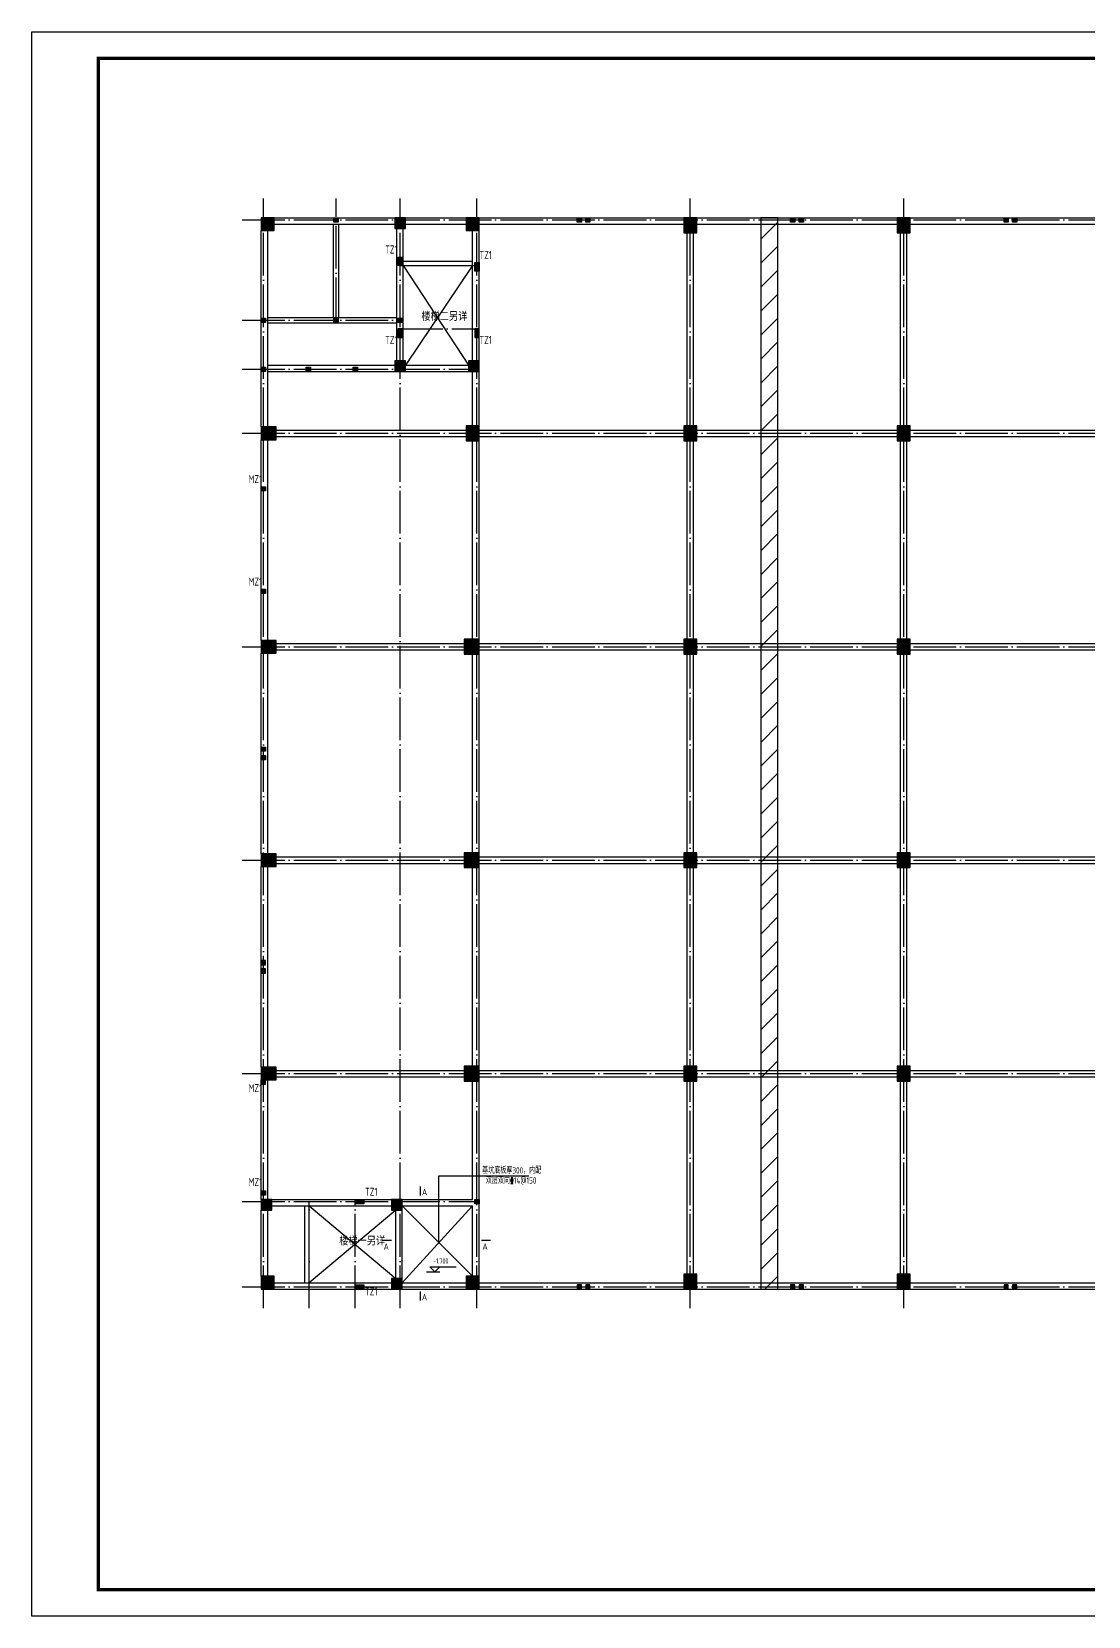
# Model space of a CAD drawing. Extents: x -2331248 to -1198620, y -977263 to -545844.
# Drawn here: x -1944128 to -1894620, y -765858 to -691608 of the extents above; entities that cross this region are included whole.
import ezdxf
from ezdxf.enums import TextEntityAlignment as Align

# ---------------------------------------------------------------- set-up
doc = ezdxf.new("R2010")
doc.units = 0
doc.header["$LTSCALE"] = 1000
doc.header["$MEASUREMENT"] = 0
doc.linetypes.add('DOTE', pattern=[2.42, 2, -0.2, 0.02, -0.2])
doc.layers.get('0').update_dxf_attribs({"linetype": 'CONTINUOUS'})
for name, color, linetype in [('DOTE', 1, 'DOTE'), ('PUB_TITLE', 4, 'CONTINUOUS'), ('TEXT', 7, 'CONTINUOUS'), ('构造柱', 6, 'CONTINUOUS'), ('构造柱名称', 211, 'CONTINUOUS'), ('柱涂实', 54, 'CONTINUOUS'), ('梁', 4, 'CONTINUOUS'), ('零厚板', 7, 'CONTINUOUS')]:
    doc.layers.add(name, color=color, linetype=linetype)
doc.layers.add('S_Cl', color=2, linetype='CONTINUOUS', lineweight=9)
doc.styles.add('STYLE2', font='tssdeng.shx', dxfattribs={"width": 0.8, "bigfont": 'tssdchn.shx'})
doc.styles.add('TSSD_NORM', font='Tssdeng.shx', dxfattribs={"width": 0.7, "bigfont": 'hztxt.shx'})
doc.styles.add('TSSD_REIN', font='Tssdeng.shx', dxfattribs={"width": 0.7, "bigfont": 'hztxt.shx'})

msp = doc.modelspace()

# ---------------------------------------------------------------- hatches: boundary and pattern name
h = msp.add_hatch()
h.set_pattern_fill('ANSI31', color=256, scale=500, style=0)
h.set_pattern_definition([(45, (-122468.5, -63308), (-561.266, 561.266), [])])
h.paths.add_polyline_path([(-1909168.5, -700327.1), (-1909968.5, -700327.1), (-1909968.5, -750527.1), (-1909168.5, -750527.1)])
at = {"layer": '柱涂实'}
for points in [[(-1932768.5, -700927.1), (-1932768.5, -700327.1), (-1933368.5, -700327.1), (-1933368.5, -700927.1)], [(-1926618.5, -700827.1), (-1926618.5, -700327.1), (-1927118.5, -700327.1), (-1927118.5, -700827.1)], [(-1923168.5, -700927.1), (-1923168.5, -700327.1), (-1923768.5, -700327.1), (-1923768.5, -700927.1)], [(-1912968.5, -701027.1), (-1912968.5, -700327.1), (-1913568.5, -700327.1), (-1913568.5, -701027.1)], [(-1902968.5, -701027.1), (-1902968.5, -700327.1), (-1903568.5, -700327.1), (-1903568.5, -701027.1)], [(-1926618.5, -707527.1), (-1926618.5, -707027.1), (-1927118.5, -707027.1), (-1927118.5, -707527.1)], [(-1923168.5, -707527.1), (-1923168.5, -707027.1), (-1923668.5, -707027.1), (-1923668.5, -707527.1)], [(-1932668.5, -710727.1), (-1932668.5, -710127.1), (-1933368.5, -710127.1), (-1933368.5, -710727.1)], [(-1923168.5, -710777.1), (-1923168.5, -710077.1), (-1923768.5, -710077.1), (-1923768.5, -710777.1)], [(-1912968.5, -710777.1), (-1912968.5, -710077.1), (-1913568.5, -710077.1), (-1913568.5, -710777.1)], [(-1902968.5, -710777.1), (-1902968.5, -710077.1), (-1903568.5, -710077.1), (-1903568.5, -710777.1)], [(-1932668.5, -720727.1), (-1932668.5, -720127.1), (-1933368.5, -720127.1), (-1933368.5, -720727.1)], [(-1923168.5, -720777.1), (-1923168.5, -720077.1), (-1923868.5, -720077.1), (-1923868.5, -720777.1)], [(-1912968.5, -720777.1), (-1912968.5, -720077.1), (-1913568.5, -720077.1), (-1913568.5, -720777.1)], [(-1902968.5, -720777.1), (-1902968.5, -720077.1), (-1903568.5, -720077.1), (-1903568.5, -720777.1)], [(-1932668.5, -730727.1), (-1932668.5, -730127.1), (-1933368.5, -730127.1), (-1933368.5, -730727.1)], [(-1923168.5, -730777.1), (-1923168.5, -730077.1), (-1923868.5, -730077.1), (-1923868.5, -730777.1)], [(-1912968.5, -730777.1), (-1912968.5, -730077.1), (-1913568.5, -730077.1), (-1913568.5, -730777.1)], [(-1902968.5, -730777.1), (-1902968.5, -730077.1), (-1903568.5, -730077.1), (-1903568.5, -730777.1)], [(-1932668.5, -740727.1), (-1932668.5, -740127.1), (-1933368.5, -740127.1), (-1933368.5, -740727.1)], [(-1923168.5, -740777.1), (-1923168.5, -740077.1), (-1923868.5, -740077.1), (-1923868.5, -740777.1)], [(-1912968.5, -740777.1), (-1912968.5, -740077.1), (-1913568.5, -740077.1), (-1913568.5, -740777.1)], [(-1902968.5, -740777.1), (-1902968.5, -740077.1), (-1903568.5, -740077.1), (-1903568.5, -740777.1)], [(-1932868.5, -746827.1), (-1932868.5, -746327.1), (-1933368.5, -746327.1), (-1933368.5, -746827.1)], [(-1926768.5, -746827.1), (-1926768.5, -746327.1), (-1927268.5, -746327.1), (-1927268.5, -746827.1)], [(-1912968.5, -750527.1), (-1912968.5, -749827.1), (-1913568.5, -749827.1), (-1913568.5, -750527.1)], [(-1902968.5, -750527.1), (-1902968.5, -749827.1), (-1903568.5, -749827.1), (-1903568.5, -750527.1)], [(-1932768.5, -750527.1), (-1932768.5, -749927.1), (-1933368.5, -749927.1), (-1933368.5, -750527.1)], [(-1926768.5, -750527.1), (-1926768.5, -750027.1), (-1927268.5, -750027.1), (-1927268.5, -750527.1)], [(-1923168.5, -750527.1), (-1923168.5, -749927.1), (-1923768.5, -749927.1), (-1923768.5, -750527.1)]]:
    msp.add_hatch(color=256, dxfattribs=at).paths.add_polyline_path(points)

# ---------------------------------------------------------------- linework, layer by layer
msp.add_lwpolyline([(-1909968.5, -750527.1), (-1909168.5, -750527.1), (-1909168.5, -700327.1), (-1909968.5, -700327.1)], close=True)
at = {"layer": 'DOTE'}
for p, q in [((-1933268.5, -751427.1), (-1933268.5, -699427.1)), ((-1929868.5, -705127.1), (-1929868.5, -699427.1)), ((-1926868.5, -751427.1), (-1926868.5, -699427.1)), ((-1923268.5, -751427.1), (-1923268.5, -699427.1)), ((-1913268.5, -751427.1), (-1913268.5, -699427.1)), ((-1903268.5, -751427.1), (-1903268.5, -699427.1)), ((-1934268.5, -700427.1), (-1872268.5, -700427.1)), ((-1926868.5, -702567.1), (-1923268.5, -702567.1)), ((-1934268.5, -705127.1), (-1926868.5, -705127.1)), ((-1926868.5, -705537.1), (-1923268.5, -705537.1)), ((-1934268.5, -707427.1), (-1923268.5, -707427.1)), ((-1934268.5, -710427.1), (-1872268.5, -710427.1)), ((-1934268.5, -720427.1), (-1872268.5, -720427.1)), ((-1934268.5, -730427.1), (-1872268.5, -730427.1)), ((-1934268.5, -740427.1), (-1872268.5, -740427.1)), ((-1934268.5, -746427.1), (-1923268.5, -746427.1)), ((-1931128.5, -751427.1), (-1931128.5, -746427.1)), ((-1928968.5, -751427.1), (-1928968.5, -746427.1)), ((-1934268.5, -750427.1), (-1872268.5, -750427.1))]:
    msp.add_line(p, q, dxfattribs=at)
at = {"layer": 'PUB_TITLE'}
msp.add_lwpolyline([(-1944128, -765858.1), (-1944128, -691608.1), (-1839003, -691608.1), (-1839003, -765858.1)], close=True, dxfattribs=at)
at = {"layer": 'PUB_TITLE', "const_width": 150}
msp.add_lwpolyline([(-1941003, -692858.1), (-1840253, -692858.1), (-1840253, -764608.1), (-1941003, -764608.1)], close=True, dxfattribs=at)
at = {"layer": 'S_Cl', "ltscale": 1}
for points in [[(-1932768.5, -700927.1), (-1932768.5, -700327.1), (-1933368.5, -700327.1), (-1933368.5, -700927.1)], [(-1926618.5, -700827.1), (-1926618.5, -700327.1), (-1927118.5, -700327.1), (-1927118.5, -700827.1)], [(-1923168.5, -700927.1), (-1923168.5, -700327.1), (-1923768.5, -700327.1), (-1923768.5, -700927.1)], [(-1912968.5, -701027.1), (-1912968.5, -700327.1), (-1913568.5, -700327.1), (-1913568.5, -701027.1)], [(-1902968.5, -701027.1), (-1902968.5, -700327.1), (-1903568.5, -700327.1), (-1903568.5, -701027.1)], [(-1926618.5, -707527.1), (-1926618.5, -707027.1), (-1927118.5, -707027.1), (-1927118.5, -707527.1)], [(-1923168.5, -707527.1), (-1923168.5, -707027.1), (-1923668.5, -707027.1), (-1923668.5, -707527.1)], [(-1932668.5, -710727.1), (-1932668.5, -710127.1), (-1933368.5, -710127.1), (-1933368.5, -710727.1)], [(-1923168.5, -710777.1), (-1923168.5, -710077.1), (-1923768.5, -710077.1), (-1923768.5, -710777.1)], [(-1912968.5, -710777.1), (-1912968.5, -710077.1), (-1913568.5, -710077.1), (-1913568.5, -710777.1)], [(-1902968.5, -710777.1), (-1902968.5, -710077.1), (-1903568.5, -710077.1), (-1903568.5, -710777.1)], [(-1932668.5, -720727.1), (-1932668.5, -720127.1), (-1933368.5, -720127.1), (-1933368.5, -720727.1)], [(-1923168.5, -720777.1), (-1923168.5, -720077.1), (-1923868.5, -720077.1), (-1923868.5, -720777.1)], [(-1912968.5, -720777.1), (-1912968.5, -720077.1), (-1913568.5, -720077.1), (-1913568.5, -720777.1)], [(-1902968.5, -720777.1), (-1902968.5, -720077.1), (-1903568.5, -720077.1), (-1903568.5, -720777.1)], [(-1932668.5, -730727.1), (-1932668.5, -730127.1), (-1933368.5, -730127.1), (-1933368.5, -730727.1)], [(-1923168.5, -730777.1), (-1923168.5, -730077.1), (-1923868.5, -730077.1), (-1923868.5, -730777.1)], [(-1912968.5, -730777.1), (-1912968.5, -730077.1), (-1913568.5, -730077.1), (-1913568.5, -730777.1)], [(-1902968.5, -730777.1), (-1902968.5, -730077.1), (-1903568.5, -730077.1), (-1903568.5, -730777.1)], [(-1932668.5, -740727.1), (-1932668.5, -740127.1), (-1933368.5, -740127.1), (-1933368.5, -740727.1)], [(-1923168.5, -740777.1), (-1923168.5, -740077.1), (-1923868.5, -740077.1), (-1923868.5, -740777.1)], [(-1912968.5, -740777.1), (-1912968.5, -740077.1), (-1913568.5, -740077.1), (-1913568.5, -740777.1)], [(-1902968.5, -740777.1), (-1902968.5, -740077.1), (-1903568.5, -740077.1), (-1903568.5, -740777.1)], [(-1932868.5, -746827.1), (-1932868.5, -746327.1), (-1933368.5, -746327.1), (-1933368.5, -746827.1)], [(-1926768.5, -746827.1), (-1926768.5, -746327.1), (-1927268.5, -746327.1), (-1927268.5, -746827.1)], [(-1912968.5, -750527.1), (-1912968.5, -749827.1), (-1913568.5, -749827.1), (-1913568.5, -750527.1)], [(-1902968.5, -750527.1), (-1902968.5, -749827.1), (-1903568.5, -749827.1), (-1903568.5, -750527.1)], [(-1932768.5, -750527.1), (-1932768.5, -749927.1), (-1933368.5, -749927.1), (-1933368.5, -750527.1)], [(-1926768.5, -750527.1), (-1926768.5, -750027.1), (-1927268.5, -750027.1), (-1927268.5, -750527.1)], [(-1923168.5, -750527.1), (-1923168.5, -749927.1), (-1923768.5, -749927.1), (-1923768.5, -750527.1)]]:
    msp.add_lwpolyline(points, close=True, dxfattribs=at)
at = {"layer": '构造柱'}
for points in [[(-1929768.5, -700527.1), (-1929968.5, -700527.1), (-1929968.5, -700327.1), (-1929768.5, -700327.1)], [(-1918368.5, -700527.1), (-1918568.5, -700527.1), (-1918568.5, -700327.1), (-1918368.5, -700327.1)], [(-1917968.5, -700527.1), (-1918168.5, -700527.1), (-1918168.5, -700327.1), (-1917968.5, -700327.1)], [(-1908368.5, -700527.1), (-1908568.5, -700527.1), (-1908568.5, -700327.1), (-1908368.5, -700327.1)], [(-1907968.5, -700527.1), (-1908168.5, -700527.1), (-1908168.5, -700327.1), (-1907968.5, -700327.1)], [(-1898368.5, -700527.1), (-1898568.5, -700527.1), (-1898568.5, -700327.1), (-1898368.5, -700327.1)], [(-1897968.5, -700527.1), (-1898168.5, -700527.1), (-1898168.5, -700327.1), (-1897968.5, -700327.1)], [(-1926768.5, -702567.1), (-1926968.5, -702567.1), (-1926968.5, -702167.1), (-1926768.5, -702167.1)], [(-1923168.5, -702827.1), (-1923368.5, -702827.1), (-1923368.5, -702427.1), (-1923168.5, -702427.1)], [(-1933168.5, -705227.1), (-1933368.5, -705227.1), (-1933368.5, -705027.1), (-1933168.5, -705027.1)], [(-1929768.5, -705227.1), (-1929968.5, -705227.1), (-1929968.5, -705027.1), (-1929768.5, -705027.1)], [(-1926768.5, -705227.1), (-1926968.5, -705227.1), (-1926968.5, -705027.1), (-1926768.5, -705027.1)], [(-1926768.5, -705537.1), (-1926968.5, -705537.1), (-1926968.5, -705937.1), (-1926768.5, -705937.1)], [(-1923168.5, -705537.1), (-1923368.5, -705537.1), (-1923368.5, -705937.1), (-1923168.5, -705937.1)], [(-1933168.5, -707527.1), (-1933368.5, -707527.1), (-1933368.5, -707327.1), (-1933168.5, -707327.1)], [(-1931068.5, -707527.1), (-1931268.5, -707527.1), (-1931268.5, -707327.1), (-1931068.5, -707327.1)], [(-1928868.5, -707527.1), (-1929068.5, -707527.1), (-1929068.5, -707327.1), (-1928868.5, -707327.1)], [(-1933168.5, -712927.1), (-1933168.5, -713127.1), (-1933368.5, -713127.1), (-1933368.5, -712927.1)], [(-1933168.5, -717727.1), (-1933168.5, -717927.1), (-1933368.5, -717927.1), (-1933368.5, -717727.1)], [(-1933168.5, -725127.1), (-1933168.5, -725327.1), (-1933368.5, -725327.1), (-1933368.5, -725127.1)], [(-1933168.5, -725527.1), (-1933168.5, -725727.1), (-1933368.5, -725727.1), (-1933368.5, -725527.1)], [(-1933168.5, -735327.1), (-1933168.5, -735127.1), (-1933368.5, -735127.1), (-1933368.5, -735327.1)], [(-1933168.5, -735727.1), (-1933168.5, -735527.1), (-1933368.5, -735527.1), (-1933368.5, -735727.1)], [(-1933168.5, -740927.1), (-1933168.5, -740727.1), (-1933368.5, -740727.1), (-1933368.5, -740927.1)], [(-1933168.5, -745927.1), (-1933168.5, -746127.1), (-1933368.5, -746127.1), (-1933368.5, -745927.1)], [(-1928968.5, -746527.1), (-1928968.5, -746327.1), (-1928568.5, -746327.1), (-1928568.5, -746527.1)], [(-1923168.5, -746527.1), (-1923368.5, -746527.1), (-1923368.5, -746327.1), (-1923168.5, -746327.1)], [(-1928968.5, -750527.1), (-1928968.5, -750327.1), (-1928568.5, -750327.1), (-1928568.5, -750527.1)], [(-1918368.5, -750327.1), (-1918568.5, -750327.1), (-1918568.5, -750527.1), (-1918368.5, -750527.1)], [(-1917968.5, -750327.1), (-1918168.5, -750327.1), (-1918168.5, -750527.1), (-1917968.5, -750527.1)], [(-1908368.5, -750327.1), (-1908568.5, -750327.1), (-1908568.5, -750527.1), (-1908368.5, -750527.1)], [(-1907968.5, -750327.1), (-1908168.5, -750327.1), (-1908168.5, -750527.1), (-1907968.5, -750527.1)], [(-1898368.5, -750327.1), (-1898568.5, -750327.1), (-1898568.5, -750527.1), (-1898368.5, -750527.1)], [(-1897968.5, -750327.1), (-1898168.5, -750327.1), (-1898168.5, -750527.1), (-1897968.5, -750527.1)]]:
    msp.add_lwpolyline(points, close=True, dxfattribs=at)
for points in [[(-1929768.5, -700527.1), (-1929768.5, -700327.1), (-1929968.5, -700527.1), (-1929968.5, -700327.1)], [(-1918368.5, -700527.1), (-1918368.5, -700327.1), (-1918568.5, -700527.1), (-1918568.5, -700327.1)], [(-1917968.5, -700527.1), (-1917968.5, -700327.1), (-1918168.5, -700527.1), (-1918168.5, -700327.1)], [(-1908368.5, -700527.1), (-1908368.5, -700327.1), (-1908568.5, -700527.1), (-1908568.5, -700327.1)], [(-1907968.5, -700527.1), (-1907968.5, -700327.1), (-1908168.5, -700527.1), (-1908168.5, -700327.1)], [(-1898368.5, -700527.1), (-1898368.5, -700327.1), (-1898568.5, -700527.1), (-1898568.5, -700327.1)], [(-1897968.5, -700527.1), (-1897968.5, -700327.1), (-1898168.5, -700527.1), (-1898168.5, -700327.1)], [(-1926768.5, -702567.1), (-1926768.5, -702167.1), (-1926968.5, -702567.1), (-1926968.5, -702167.1)], [(-1923168.5, -702827.1), (-1923168.5, -702427.1), (-1923368.5, -702827.1), (-1923368.5, -702427.1)], [(-1933168.5, -705227.1), (-1933168.5, -705027.1), (-1933368.5, -705227.1), (-1933368.5, -705027.1)], [(-1929768.5, -705227.1), (-1929768.5, -705027.1), (-1929968.5, -705227.1), (-1929968.5, -705027.1)], [(-1926768.5, -705227.1), (-1926768.5, -705027.1), (-1926968.5, -705227.1), (-1926968.5, -705027.1)], [(-1926768.5, -705537.1), (-1926768.5, -705937.1), (-1926968.5, -705537.1), (-1926968.5, -705937.1)], [(-1923168.5, -705537.1), (-1923168.5, -705937.1), (-1923368.5, -705537.1), (-1923368.5, -705937.1)], [(-1933168.5, -707527.1), (-1933168.5, -707327.1), (-1933368.5, -707527.1), (-1933368.5, -707327.1)], [(-1931068.5, -707527.1), (-1931068.5, -707327.1), (-1931268.5, -707527.1), (-1931268.5, -707327.1)], [(-1928868.5, -707527.1), (-1928868.5, -707327.1), (-1929068.5, -707527.1), (-1929068.5, -707327.1)], [(-1933168.5, -712927.1), (-1933368.5, -712927.1), (-1933168.5, -713127.1), (-1933368.5, -713127.1)], [(-1933168.5, -717727.1), (-1933368.5, -717727.1), (-1933168.5, -717927.1), (-1933368.5, -717927.1)], [(-1933168.5, -725127.1), (-1933368.5, -725127.1), (-1933168.5, -725327.1), (-1933368.5, -725327.1)], [(-1933168.5, -725527.1), (-1933368.5, -725527.1), (-1933168.5, -725727.1), (-1933368.5, -725727.1)], [(-1933168.5, -735327.1), (-1933368.5, -735327.1), (-1933168.5, -735127.1), (-1933368.5, -735127.1)], [(-1933168.5, -735727.1), (-1933368.5, -735727.1), (-1933168.5, -735527.1), (-1933368.5, -735527.1)], [(-1933168.5, -740927.1), (-1933368.5, -740927.1), (-1933168.5, -740727.1), (-1933368.5, -740727.1)], [(-1933168.5, -745927.1), (-1933368.5, -745927.1), (-1933168.5, -746127.1), (-1933368.5, -746127.1)], [(-1928968.5, -746527.1), (-1928568.5, -746527.1), (-1928968.5, -746327.1), (-1928568.5, -746327.1)], [(-1923168.5, -746527.1), (-1923168.5, -746327.1), (-1923368.5, -746527.1), (-1923368.5, -746327.1)], [(-1928968.5, -750527.1), (-1928568.5, -750527.1), (-1928968.5, -750327.1), (-1928568.5, -750327.1)], [(-1918368.5, -750327.1), (-1918368.5, -750527.1), (-1918568.5, -750327.1), (-1918568.5, -750527.1)], [(-1917968.5, -750327.1), (-1917968.5, -750527.1), (-1918168.5, -750327.1), (-1918168.5, -750527.1)], [(-1908368.5, -750327.1), (-1908368.5, -750527.1), (-1908568.5, -750327.1), (-1908568.5, -750527.1)], [(-1907968.5, -750327.1), (-1907968.5, -750527.1), (-1908168.5, -750327.1), (-1908168.5, -750527.1)], [(-1898368.5, -750327.1), (-1898368.5, -750527.1), (-1898568.5, -750327.1), (-1898568.5, -750527.1)], [(-1897968.5, -750327.1), (-1897968.5, -750527.1), (-1898168.5, -750327.1), (-1898168.5, -750527.1)]]:
    msp.add_solid(points, dxfattribs=at)
at = {"layer": '柱涂实', "linetype": 'Continuous'}
for points in [[(-1932768.5, -700927.1), (-1932768.5, -700327.1), (-1933368.5, -700327.1), (-1933368.5, -700927.1)], [(-1926618.5, -700827.1), (-1926618.5, -700327.1), (-1927118.5, -700327.1), (-1927118.5, -700827.1)], [(-1923168.5, -700927.1), (-1923168.5, -700327.1), (-1923768.5, -700327.1), (-1923768.5, -700927.1)], [(-1912968.5, -701027.1), (-1912968.5, -700327.1), (-1913568.5, -700327.1), (-1913568.5, -701027.1)], [(-1902968.5, -701027.1), (-1902968.5, -700327.1), (-1903568.5, -700327.1), (-1903568.5, -701027.1)], [(-1926618.5, -707527.1), (-1926618.5, -707027.1), (-1927118.5, -707027.1), (-1927118.5, -707527.1)], [(-1923168.5, -707527.1), (-1923168.5, -707027.1), (-1923668.5, -707027.1), (-1923668.5, -707527.1)], [(-1932668.5, -710727.1), (-1932668.5, -710127.1), (-1933368.5, -710127.1), (-1933368.5, -710727.1)], [(-1923168.5, -710777.1), (-1923168.5, -710077.1), (-1923768.5, -710077.1), (-1923768.5, -710777.1)], [(-1912968.5, -710777.1), (-1912968.5, -710077.1), (-1913568.5, -710077.1), (-1913568.5, -710777.1)], [(-1902968.5, -710777.1), (-1902968.5, -710077.1), (-1903568.5, -710077.1), (-1903568.5, -710777.1)], [(-1932668.5, -720727.1), (-1932668.5, -720127.1), (-1933368.5, -720127.1), (-1933368.5, -720727.1)], [(-1923168.5, -720777.1), (-1923168.5, -720077.1), (-1923868.5, -720077.1), (-1923868.5, -720777.1)], [(-1912968.5, -720777.1), (-1912968.5, -720077.1), (-1913568.5, -720077.1), (-1913568.5, -720777.1)], [(-1902968.5, -720777.1), (-1902968.5, -720077.1), (-1903568.5, -720077.1), (-1903568.5, -720777.1)], [(-1932668.5, -730727.1), (-1932668.5, -730127.1), (-1933368.5, -730127.1), (-1933368.5, -730727.1)], [(-1923168.5, -730777.1), (-1923168.5, -730077.1), (-1923868.5, -730077.1), (-1923868.5, -730777.1)], [(-1912968.5, -730777.1), (-1912968.5, -730077.1), (-1913568.5, -730077.1), (-1913568.5, -730777.1)], [(-1902968.5, -730777.1), (-1902968.5, -730077.1), (-1903568.5, -730077.1), (-1903568.5, -730777.1)], [(-1932668.5, -740727.1), (-1932668.5, -740127.1), (-1933368.5, -740127.1), (-1933368.5, -740727.1)], [(-1923168.5, -740777.1), (-1923168.5, -740077.1), (-1923868.5, -740077.1), (-1923868.5, -740777.1)], [(-1912968.5, -740777.1), (-1912968.5, -740077.1), (-1913568.5, -740077.1), (-1913568.5, -740777.1)], [(-1902968.5, -740777.1), (-1902968.5, -740077.1), (-1903568.5, -740077.1), (-1903568.5, -740777.1)], [(-1932868.5, -746827.1), (-1932868.5, -746327.1), (-1933368.5, -746327.1), (-1933368.5, -746827.1)], [(-1926768.5, -746827.1), (-1926768.5, -746327.1), (-1927268.5, -746327.1), (-1927268.5, -746827.1)], [(-1912968.5, -750527.1), (-1912968.5, -749827.1), (-1913568.5, -749827.1), (-1913568.5, -750527.1)], [(-1902968.5, -750527.1), (-1902968.5, -749827.1), (-1903568.5, -749827.1), (-1903568.5, -750527.1)], [(-1932768.5, -750527.1), (-1932768.5, -749927.1), (-1933368.5, -749927.1), (-1933368.5, -750527.1)], [(-1926768.5, -750527.1), (-1926768.5, -750027.1), (-1927268.5, -750027.1), (-1927268.5, -750527.1)], [(-1923168.5, -750527.1), (-1923168.5, -749927.1), (-1923768.5, -749927.1), (-1923768.5, -750527.1)]]:
    msp.add_lwpolyline(points, close=True, dxfattribs=at)
at = {"layer": '梁', "ltscale": 1}
for p, q in [((-1932768.5, -700327.1), (-1927118.5, -700327.1)), ((-1932768.5, -700627.1), (-1927118.5, -700627.1)), ((-1929993.5, -705002.1), (-1929993.5, -700627.1)), ((-1929743.5, -705002.1), (-1929743.5, -700627.1)), ((-1927018.5, -707027.1), (-1927018.5, -700827.1)), ((-1926718.5, -707027.1), (-1926718.5, -700827.1)), ((-1926618.5, -700327.1), (-1923768.5, -700327.1)), ((-1926618.5, -700627.1), (-1923768.5, -700627.1)), ((-1923168.5, -700327.1), (-1913568.5, -700327.1)), ((-1923168.5, -700627.1), (-1913568.5, -700627.1)), ((-1912968.5, -700327.1), (-1903568.5, -700327.1)), ((-1912968.5, -700627.1), (-1903568.5, -700627.1)), ((-1902968.5, -700327.1), (-1893568.5, -700327.1)), ((-1902968.5, -700627.1), (-1893568.5, -700627.1)), ((-1933368.5, -710127.1), (-1933368.5, -700927.1)), ((-1933068.5, -710127.1), (-1933068.5, -700927.1)), ((-1923468.5, -707027.1), (-1923468.5, -700927.1)), ((-1923168.5, -707027.1), (-1923168.5, -700927.1)), ((-1913418.5, -710077.1), (-1913418.5, -701027.1)), ((-1913118.5, -710077.1), (-1913118.5, -701027.1)), ((-1903418.5, -710077.1), (-1903418.5, -701027.1)), ((-1903118.5, -710077.1), (-1903118.5, -701027.1)), ((-1926718.5, -702367.1), (-1923468.5, -702367.1)), ((-1926718.5, -702567.1), (-1923468.5, -702567.1)), ((-1933068.5, -705002.1), (-1927018.5, -705002.1)), ((-1933068.5, -705252.1), (-1927018.5, -705252.1)), ((-1933068.5, -707227.1), (-1927118.5, -707227.1)), ((-1933068.5, -707527.1), (-1927118.5, -707527.1)), ((-1926618.5, -707227.1), (-1923668.5, -707227.1)), ((-1926618.5, -707527.1), (-1923668.5, -707527.1)), ((-1923468.5, -710077.1), (-1923468.5, -707527.1)), ((-1923168.5, -710077.1), (-1923168.5, -707527.1)), ((-1932668.5, -710277.1), (-1923768.5, -710277.1)), ((-1923168.5, -710277.1), (-1913568.5, -710277.1)), ((-1912968.5, -710277.1), (-1903568.5, -710277.1)), ((-1902968.5, -710277.1), (-1893568.5, -710277.1)), ((-1933368.5, -720127.1), (-1933368.5, -710727.1)), ((-1933068.5, -720127.1), (-1933068.5, -710727.1)), ((-1932668.5, -710577.1), (-1923768.5, -710577.1)), ((-1923468.5, -720077.1), (-1923468.5, -710777.1)), ((-1923168.5, -710577.1), (-1913568.5, -710577.1)), ((-1923168.5, -720077.1), (-1923168.5, -710777.1)), ((-1913418.5, -720077.1), (-1913418.5, -710777.1)), ((-1913118.5, -720077.1), (-1913118.5, -710777.1)), ((-1912968.5, -710577.1), (-1903568.5, -710577.1)), ((-1903418.5, -720077.1), (-1903418.5, -710777.1)), ((-1903118.5, -720077.1), (-1903118.5, -710777.1)), ((-1902968.5, -710577.1), (-1893568.5, -710577.1)), ((-1933368.5, -730127.1), (-1933368.5, -720727.1)), ((-1933068.5, -730127.1), (-1933068.5, -720727.1)), ((-1932668.5, -720277.1), (-1923868.5, -720277.1)), ((-1932668.5, -720577.1), (-1923868.5, -720577.1)), ((-1923468.5, -730077.1), (-1923468.5, -720777.1)), ((-1923168.5, -720277.1), (-1913568.5, -720277.1)), ((-1923168.5, -720577.1), (-1913568.5, -720577.1)), ((-1923168.5, -730077.1), (-1923168.5, -720777.1)), ((-1913418.5, -730077.1), (-1913418.5, -720777.1)), ((-1913118.5, -730077.1), (-1913118.5, -720777.1)), ((-1912968.5, -720277.1), (-1903568.5, -720277.1)), ((-1912968.5, -720577.1), (-1903568.5, -720577.1)), ((-1903418.5, -730077.1), (-1903418.5, -720777.1)), ((-1903118.5, -730077.1), (-1903118.5, -720777.1)), ((-1902968.5, -720277.1), (-1893568.5, -720277.1)), ((-1902968.5, -720577.1), (-1893568.5, -720577.1)), ((-1932668.5, -730277.1), (-1923868.5, -730277.1)), ((-1932668.5, -730577.1), (-1923868.5, -730577.1)), ((-1923168.5, -730277.1), (-1913568.5, -730277.1)), ((-1923168.5, -730577.1), (-1913568.5, -730577.1)), ((-1912968.5, -730277.1), (-1903568.5, -730277.1)), ((-1912968.5, -730577.1), (-1903568.5, -730577.1)), ((-1902968.5, -730277.1), (-1893568.5, -730277.1)), ((-1902968.5, -730577.1), (-1893568.5, -730577.1)), ((-1933368.5, -740127.1), (-1933368.5, -730727.1)), ((-1933068.5, -740127.1), (-1933068.5, -730727.1)), ((-1923468.5, -740077.1), (-1923468.5, -730777.1)), ((-1923168.5, -740077.1), (-1923168.5, -730777.1)), ((-1913418.5, -740077.1), (-1913418.5, -730777.1)), ((-1913118.5, -740077.1), (-1913118.5, -730777.1)), ((-1903418.5, -740077.1), (-1903418.5, -730777.1)), ((-1903118.5, -740077.1), (-1903118.5, -730777.1)), ((-1933368.5, -746327.1), (-1933368.5, -740727.1)), ((-1933068.5, -746327.1), (-1933068.5, -740727.1)), ((-1932668.5, -740277.1), (-1923868.5, -740277.1)), ((-1932668.5, -740577.1), (-1923868.5, -740577.1)), ((-1923468.5, -746327.1), (-1923468.5, -740777.1)), ((-1923168.5, -740277.1), (-1913568.5, -740277.1)), ((-1923168.5, -740577.1), (-1913568.5, -740577.1)), ((-1923168.5, -746427.1), (-1923168.5, -740777.1)), ((-1913418.5, -749827.1), (-1913418.5, -740777.1)), ((-1913118.5, -749827.1), (-1913118.5, -740777.1)), ((-1912968.5, -740277.1), (-1903568.5, -740277.1)), ((-1912968.5, -740577.1), (-1903568.5, -740577.1)), ((-1903418.5, -749827.1), (-1903418.5, -740777.1)), ((-1903118.5, -749827.1), (-1903118.5, -740777.1)), ((-1902968.5, -740277.1), (-1893568.5, -740277.1)), ((-1902968.5, -740577.1), (-1893568.5, -740577.1)), ((-1933368.5, -749927.1), (-1933368.5, -746827.1)), ((-1933068.5, -749927.1), (-1933068.5, -746827.1)), ((-1932868.5, -746327.1), (-1927268.5, -746327.1)), ((-1932868.5, -746627.1), (-1927268.5, -746627.1)), ((-1931328.5, -750227.1), (-1931328.5, -746627.1)), ((-1931128.5, -750227.1), (-1931128.5, -746627.1)), ((-1927068.5, -750027.1), (-1927068.5, -746827.1)), ((-1926768.5, -746327.1), (-1923468.5, -746327.1)), ((-1926768.5, -746627.1), (-1923468.5, -746627.1)), ((-1926768.5, -750027.1), (-1926768.5, -746827.1)), ((-1923468.5, -749927.1), (-1923468.5, -746627.1)), ((-1923168.5, -749927.1), (-1923168.5, -746427.1)), ((-1932768.5, -750227.1), (-1927268.5, -750227.1)), ((-1932768.5, -750527.1), (-1927268.5, -750527.1)), ((-1926768.5, -750227.1), (-1923768.5, -750227.1)), ((-1926768.5, -750527.1), (-1923768.5, -750527.1)), ((-1923168.5, -750227.1), (-1913568.5, -750227.1)), ((-1923168.5, -750527.1), (-1913568.5, -750527.1)), ((-1912968.5, -750227.1), (-1903568.5, -750227.1)), ((-1912968.5, -750527.1), (-1903568.5, -750527.1)), ((-1902968.5, -750227.1), (-1893568.5, -750227.1)), ((-1902968.5, -750527.1), (-1893568.5, -750527.1))]:
    msp.add_line(p, q, dxfattribs=at)
at = {"layer": '零厚板', "ltscale": 1}
for p, q in [((-1926718.5, -702567.1), (-1923668.5, -707227.1)), ((-1923468.5, -702567.1), (-1926618.5, -707227.1)), ((-1931128.5, -746627.1), (-1927068.5, -750027.1)), ((-1927068.5, -746827.1), (-1931128.5, -750227.1)), ((-1926768.5, -746627.1), (-1923468.5, -749927.1)), ((-1923468.5, -746627.1), (-1926768.5, -750227.1)), ((-1925630.8, -749722), (-1925000.8, -749722)), ((-1925474.9, -749484.4), (-1924234, -749484.4)), ((-1925474.9, -749484.4), (-1925237.3, -749722)), ((-1924999.7, -749484.4), (-1925237.3, -749722))]:
    msp.add_line(p, q, dxfattribs=at)
at = {"layer": '零厚板'}
for p, q in [((-1925046.8, -745216.9), (-1920833.7, -745216.9)), ((-1925046.8, -748348.9), (-1925046.8, -745216.9))]:
    msp.add_line(p, q, dxfattribs=at)
at = {"layer": '零厚板', "const_width": 70}
for points in [[(-1925918.4, -746144.4), (-1925918.4, -745707.7)], [(-1927694, -748242.3), (-1927257.3, -748242.3)], [(-1923062.9, -748242.3), (-1922626.1, -748242.3)], [(-1925918.4, -751072), (-1925918.4, -750635.3)]]:
    msp.add_lwpolyline(points, dxfattribs=at)

# ---------------------------------------------------------------- texts
at = {"layer": 'TEXT', "style": 'TSSD_NORM', "width": 0.85}
for s, p in [('楼梯二另详', (-1925867.4, -705266.1, 6.9)), ('楼梯一另详', (-1929717.9, -748589.6, 6.9))]:
    msp.add_text(s, height=375, dxfattribs=at).set_placement(p, align=Align.BOTTOM_LEFT)
at = {"layer": '构造柱名称', "style": 'STYLE2', "width": 0.7}
for s, p in [('TZ1', (-1927567.1, -702113.9, 13.8)), ('TZ1', (-1923147.1, -702373.9, 13.8)), ('TZ1', (-1927567.1, -706351, 13.8)), ('TZ1', (-1923147.1, -706351, 13.8)), ('MZ1', (-1933967.1, -712873.9, 13.8)), ('MZ1', (-1933967.1, -717673.9, 13.8)), ('MZ1', (-1933967.1, -741407.9, 13.8)), ('MZ1', (-1933967.1, -745807, 13.8)), ('TZ1', (-1928510.1, -746266.9, 13.8)), ('TZ1', (-1928510.1, -750935.9, 13.8))]:
    msp.add_text(s, height=375, dxfattribs=at).set_placement(p, align=Align.BOTTOM_LEFT)
at = {"layer": '零厚板', "style": 'TSSD_REIN', "width": 0.7}
for s, p in [('基坑底板厚300，内配', (-1923020.8, -745111.9)), ('双层双向%%13214@150', (-1922850.4, -745586.3))]:
    msp.add_text(s, height=300, dxfattribs=at).set_placement(p)
at = {"layer": '零厚板', "style": 'STYLE2', "width": 0.8}
for p in [(-1925597.3, -746129.9), (-1927391, -748685.2), (-1922759.8, -748685.2), (-1925597.3, -751057.5)]:
    msp.add_text('A', height=300, dxfattribs=at).set_placement(p, align=Align.RIGHT)
at = {"layer": '零厚板', "ltscale": 1, "style": 'TSSD_REIN', "width": 0.7}
msp.add_text('-1.700', height=250, dxfattribs=at).set_placement((-1925321.3, -749404.4, 0), align=Align.BOTTOM_LEFT)

doc.saveas('drawing.dxf')
